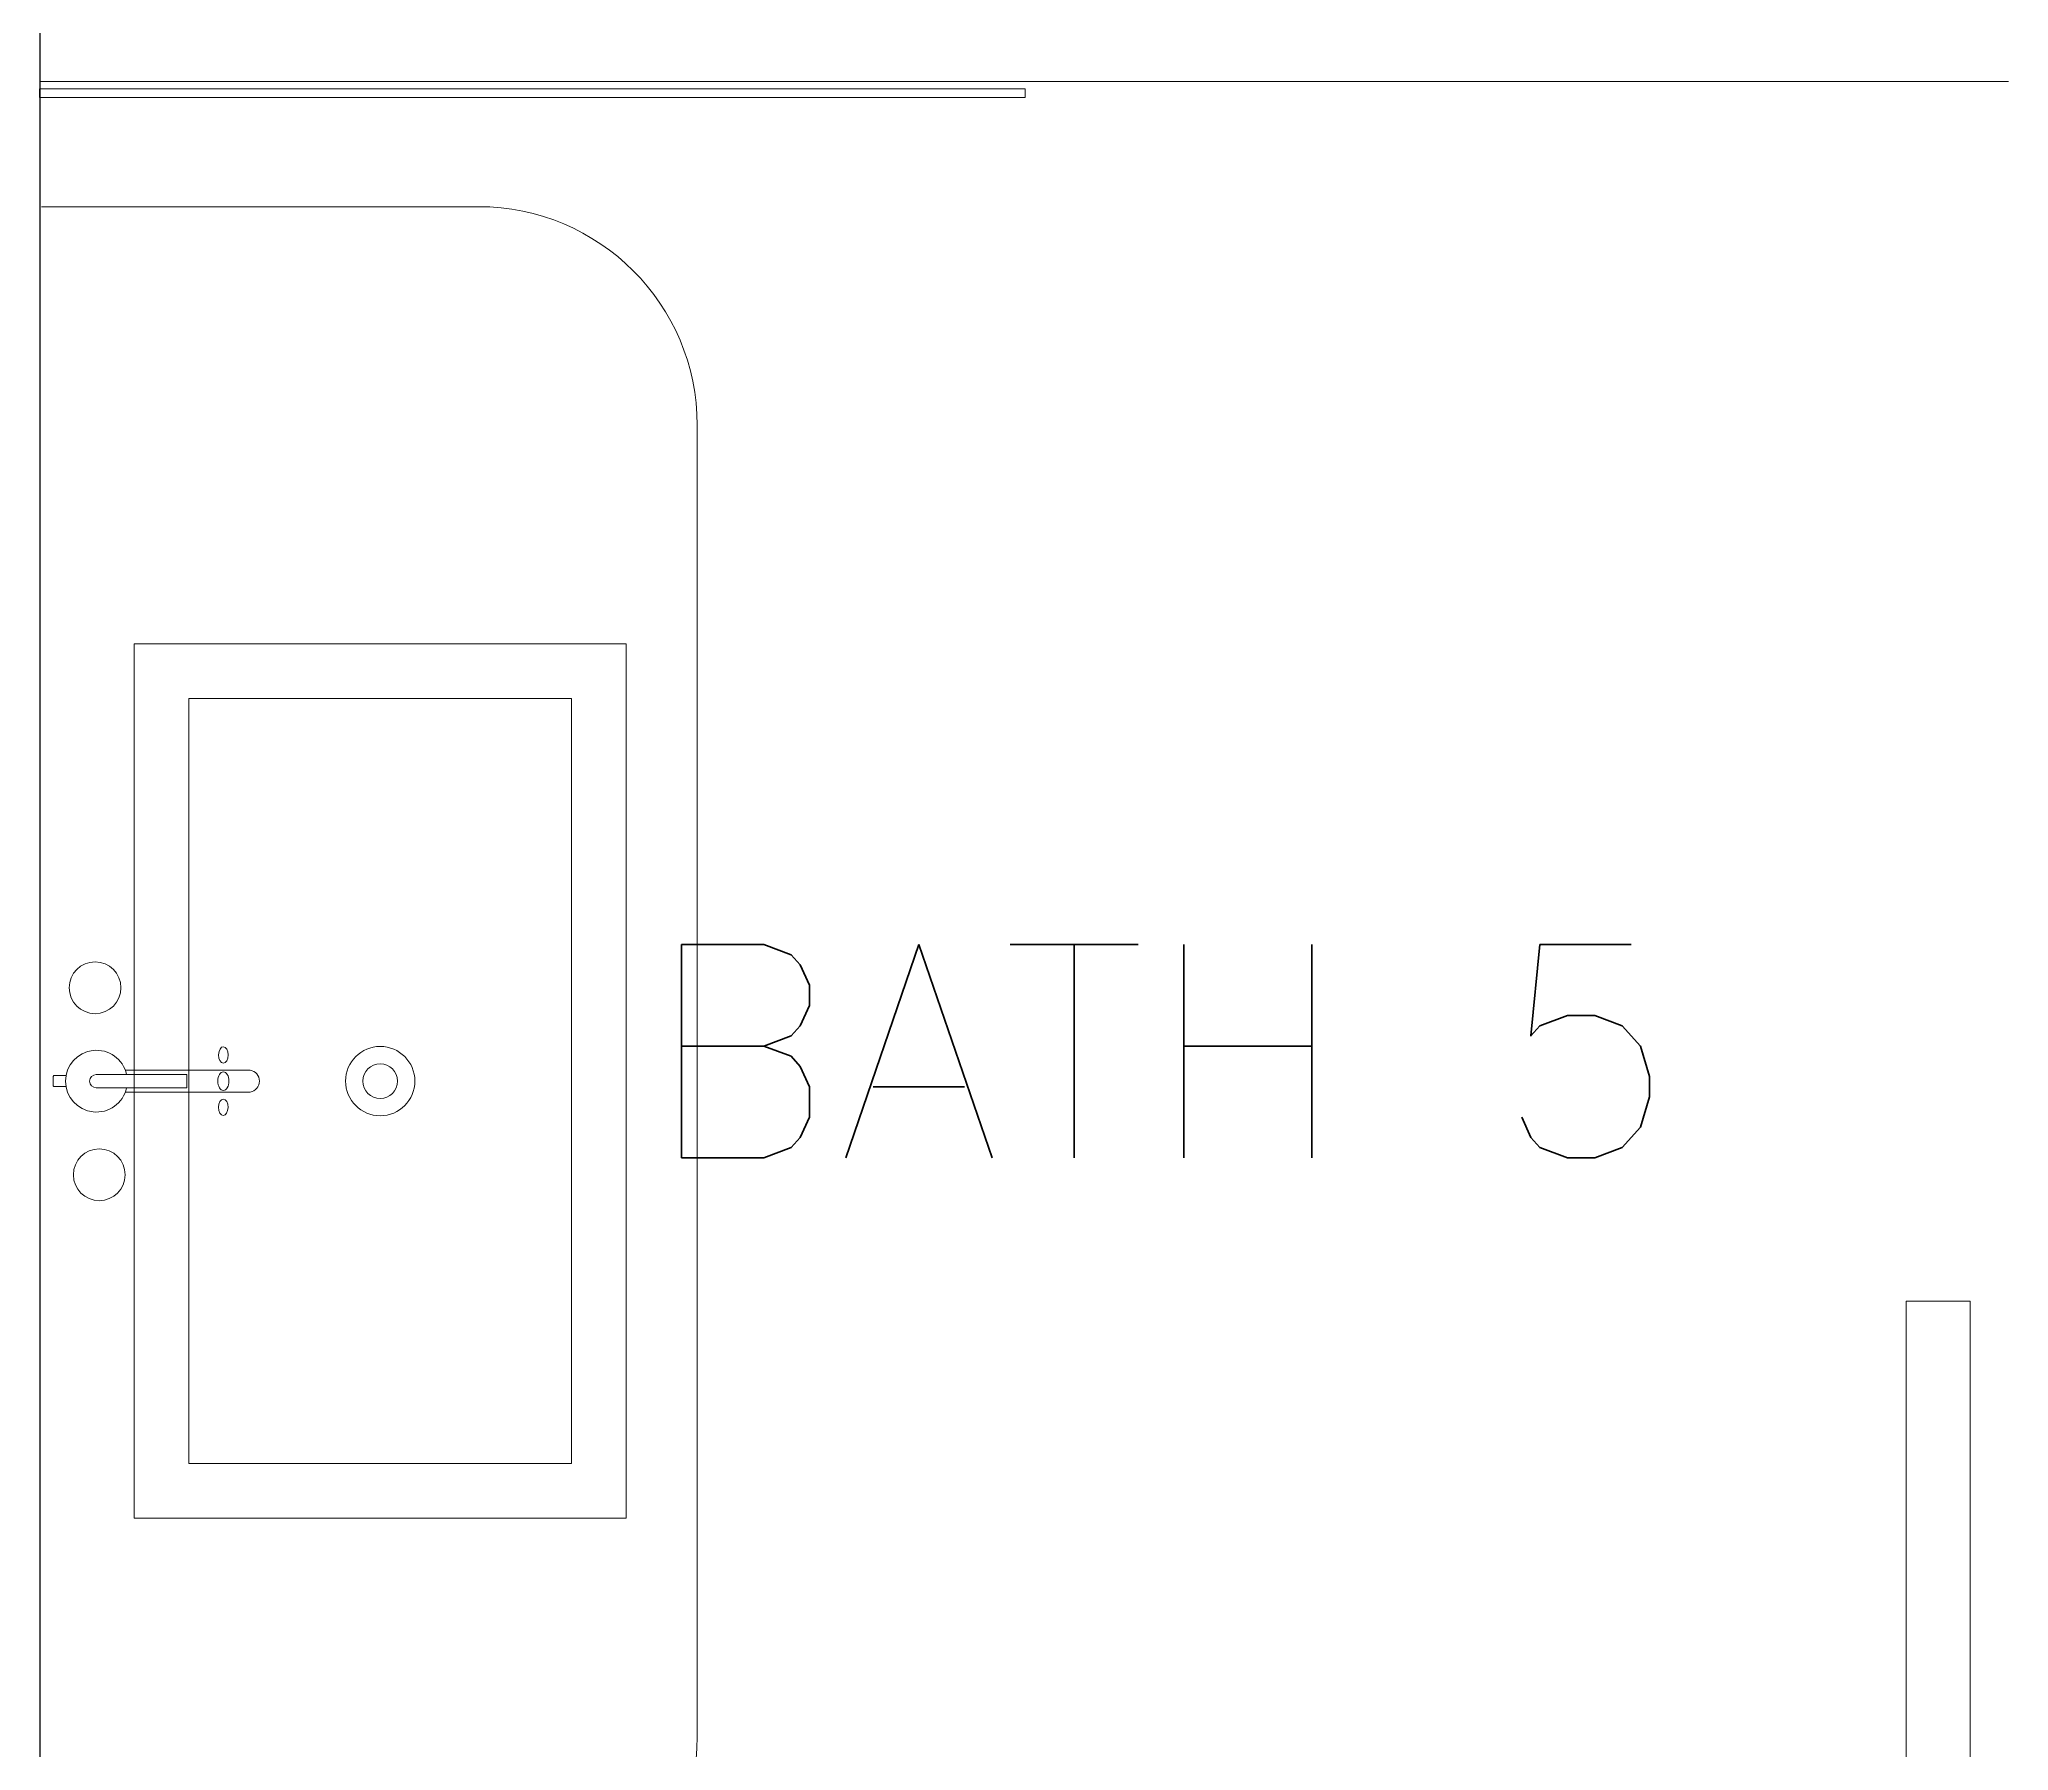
# Model space of a CAD drawing. Header units: metres. Extents: x -44 to 358, y -246 to 48.
# Drawn here: x 33.163 to 34.965, y -96.827 to -95.261 of the extents above; entities that cross this region are included whole.
import ezdxf

# ---------------------------------------------------------------- set-up
doc = ezdxf.new("R2010")
doc.units = ezdxf.units.M
doc.header["$LTSCALE"] = 0.3
doc.layers.add('1', color=1, linetype='Continuous')
doc.layers.add('TEXTOS', color=4, linetype='Continuous')
for name, color, linetype, lineweight in [('A-DOOR', 7, 'Continuous', 5), ('A-WALL', 7, 'Continuous', 30), ('baños', 141, 'Continuous', 0)]:
    doc.layers.add(name, color=color, linetype=linetype, lineweight=lineweight)

# ---------------------------------------------------------------- blocks, each defined once
blk = doc.blocks.new('A$C8d867532')
at = {"layer": 'baños', "linetype": 'Continuous'}
blk.add_line((0.0395, 0.4062, 0), (0.1223, 0.4062, 0.0004), dxfattribs=at)
at = {"layer": 'baños'}
for points in [[(0.0743, 0.8), (0.5243, 0.8), (0.5243, 0), (0.0743, 0)], [(0.1243, 0.75), (0.4743, 0.75), (0.4743, 0.05), (0.1243, 0.05)]]:
    blk.add_lwpolyline(points, close=True, dxfattribs=at)
at = {"layer": 'baños', "linetype": 'Continuous'}
blk.add_lwpolyline([(0.0672, 0.3939, -9.082434), (0.0672, 0.4062)], format="xyb", dxfattribs=at)
for points, elevation in [([(0.0114, 0.405), (0.0005, 0.405), (0, 0.4043), (0, 0.3957)], 0), ([(0.1223, 0.4062), (0.1223, 0.3939)], 0.0004), ([(0, 0.3957), (0.0005, 0.395), (0.0114, 0.395)], 0)]:
    blk.add_lwpolyline(points, dxfattribs=dict(at, elevation=elevation))
at = {"layer": 'baños', "linetype": 'Continuous', "elevation": 0}
for points in [[(0.0333, 0.4, -0.385153), (0.0395, 0.4062), (0.0395, 0.4062)], [(0.0333, 0.4, 0.385153), (0.0395, 0.3939), (0.0395, 0.3939)], [(0.0661, 0.4101), (0.1804, 0.4101, -0.363105), (0.1887, 0.4, -0.363105), (0.1804, 0.39), (0.0661, 0.39)]]:
    blk.add_lwpolyline(points, format="xyb", dxfattribs=at)
at = {"layer": 'baños', "linetype": 'Continuous', "extrusion": (1.31781e-06, -1, -8.43443e-26), "elevation": -0.3939}
blk.add_lwpolyline([(0.1223, 0.0004), (0.0395, 0)], close=True, dxfattribs=at)
at = {"layer": 'baños', "linetype": 'Continuous'}
for centre, radius in [((0.0422, 0.4857), 0.0237), ((0.2993, 0.4), 0.0317), ((0.2993, 0.4), 0.0159), ((0.0384, 0.3146), 0.0237)]:
    blk.add_circle(centre, radius, dxfattribs=at)
at = {"layer": 'baños', "linetype": 'Continuous', "extrusion": (3.61622e-27, 8.43443e-26, -1)}
for centre, major_axis, ratio in [((0.1557, 0.424), (0.00005, -0.0075), 0.581577), ((0.1558, 0.4), (0, -0.0085), 0.599546), ((0.1558, 0.376), (0.00005, -0.0075), 0.581577)]:
    blk.add_ellipse(centre, major_axis=major_axis, ratio=ratio, dxfattribs=at)
at = {"layer": 'baños', "linetype": 'Continuous', "flags": 8}
for tag, p in [('TRADENAME', (0.1887, 0.4, 0)), ('MODELNUMBER', (0.1887, 0.4, 0)), ('MATERIAL', (0.1888, 0.4, 0)), ('PRODUCT', (0.1888, 0.4, 0))]:
    blk.add_attdef(tag, p, '', height=0.0000254, rotation=270.0001, dxfattribs=at)
at = {"layer": 'baños', "linetype": 'Continuous'}
for tag, p in [('MATERIAL', (0.299, 0.3999)), ('PRODUCT', (0.299, 0.3999)), ('TRADENAME', (0.2991, 0.3999)), ('MODELNUMBER', (0.2991, 0.3999))]:
    blk.add_attdef(tag, p, '', height=0.0000254, rotation=90.0001, dxfattribs=at)
blk = doc.blocks.new('PL MUEBLES 1N NASAS 09')
at = {"layer": 'A-DOOR', "color": 4}
blk.add_lwpolyline([(56.2889, 50.6467), (56.3476, 50.6467), (56.3476, 49.5495), (56.2889, 49.5495)], close=True, dxfattribs=at)
at = {"layer": 'A-WALL', "color": 4}
blk.add_line((54.5811, 52.6781), (54.5811, 49.1931), dxfattribs=at)
at = {"layer": 'baños', "color": 4}
for p, q in [((56.3826, 51.7626), (54.5806, 51.7626)), ((54.9826, 51.6481), (54.5826, 51.6481)), ((55.1826, 50.2481), (55.1826, 51.4481))]:
    blk.add_line(p, q, dxfattribs=at)
blk.add_lwpolyline([(54.5806, 51.7481), (55.4827, 51.7481), (55.4827, 51.7558), (54.5806, 51.7558)], close=True, dxfattribs=at)
for centre, start, end in [((54.9826, 51.4481), 0, 90), ((54.9826, 50.2481), 270, 0)]:
    blk.add_arc(centre, 0.2, start, end, dxfattribs=at)
at = {"layer": '1', "color": 4}
ref = blk.add_blockref('A$C8d867532', (54.5932, 51.2481), dxfattribs=dict(at, xscale=-1, rotation=180))
ref.add_attrib('MATERIAL', 'VITREOUS CHINA', (54.8922, 50.8482), dxfattribs={"layer": 'baños', "linetype": 'Continuous', "height": 0.0000254, "rotation": 269.9999})
ref.add_attrib('PRODUCT', 'BATHROOM SINK', (54.8922, 50.8482), dxfattribs={"layer": 'baños', "linetype": 'Continuous', "height": 0.0000254, "rotation": 269.9999})
ref.add_attrib('TRADENAME', 'VOX', (54.8923, 50.8482), dxfattribs={"layer": 'baños', "linetype": 'Continuous', "height": 0.0000254, "rotation": 269.9999})
ref.add_attrib('MODELNUMBER', 'K-5373', (54.8923, 50.8482), dxfattribs={"layer": 'baños', "linetype": 'Continuous', "height": 0.0000254, "rotation": 269.9999})
ref.add_attrib('MATERIAL', 'BRASS', (54.782, 50.848, 0), dxfattribs={"layer": 'baños', "linetype": 'Continuous', "height": 0.0000254, "rotation": 89.9999})
ref.add_attrib('PRODUCT', 'FAUCETS', (54.782, 50.848, 0), dxfattribs={"layer": 'baños', "linetype": 'Continuous', "height": 0.0000254, "rotation": 89.9999})
ref.add_attrib('TRADENAME', 'PURIST', (54.7819, 50.848, 0), dxfattribs={"layer": 'baños', "linetype": 'Continuous', "height": 0.0000254, "rotation": 89.9999})
ref.add_attrib('MODELNUMBER', 'K-14404-4A', (54.7819, 50.848, 0), dxfattribs={"layer": 'baños', "linetype": 'Continuous', "height": 0.0000254, "rotation": 89.9999})
at = {"layer": 'TEXTOS', "color": 4, "insert": (55.0011, 50.778), "char_height": 0.195, "width": 3.404877, "attachment_point": 7}
blk.add_mtext('{\\Fromans|c0; BATH 5}', dxfattribs=at)

msp = doc.modelspace()

# ---------------------------------------------------------------- block references
msp.add_blockref('PL MUEBLES 1N NASAS 09', (-21.4174279, -147.062544))

doc.saveas('drawing.dxf')
